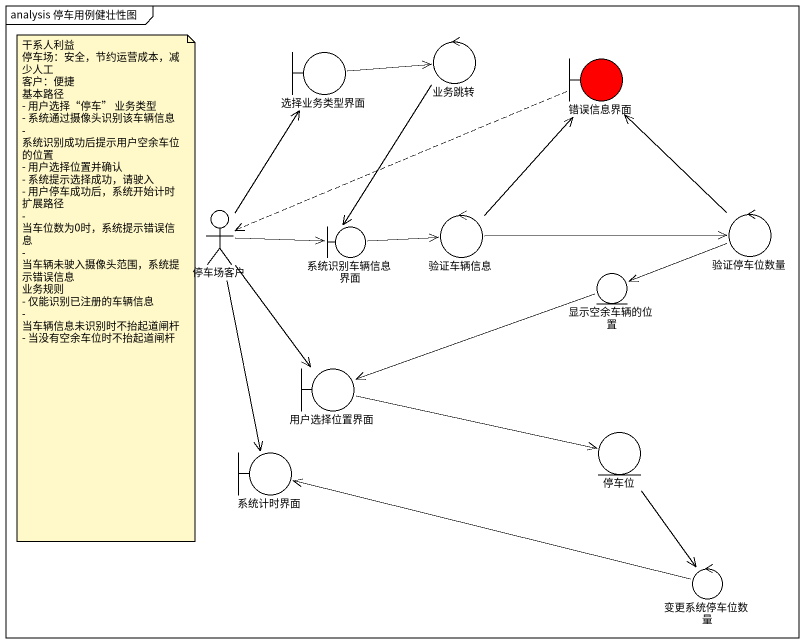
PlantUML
@startuml
mainframe analysis 停车用例健壮性图
boundary 选择业务类型界面
control 业务跳转
boundary 错误信息界面 #FF0000
actor 停车场客户
boundary 系统识别车辆信息界面
control 验证车辆信息
control 验证停车位数量
entity 显示空余车辆的位置
boundary 用户选择位置界面
boundary 系统计时界面
entity 停车位
control 变更系统停车位数量
选择业务类型界面 -right-> 业务跳转
业务跳转 --> 系统识别车辆信息界面
错误信息界面 .left.> 停车场客户
停车场客户 -up-> 选择业务类型界面
停车场客户 -right-> 系统识别车辆信息界面
停车场客户 --> 用户选择位置界面
停车场客户 --> 系统计时界面
系统识别车辆信息界面 -right-> 验证车辆信息
验证车辆信息 -up-> 错误信息界面
验证车辆信息 -right-> 验证停车位数量
验证停车位数量 -up-> 错误信息界面
验证停车位数量 -left-> 显示空余车辆的位置
显示空余车辆的位置 -left-> 用户选择位置界面
用户选择位置界面 -right-> 停车位
停车位 --> 变更系统停车位数量
变更系统停车位数量 -left-> 系统计时界面
note as N1
  干系人利益
  停车场：安全，节约运营成本，减少人工
  客户：便捷
  基本路径
  - 用户选择“停车” 业务类型
  - 系统通过摄像头识别该车辆信息
  - 系统识别成功后提示用户空余车位的位置
  - 用户选择位置并确认
  - 系统提示选择成功，请驶入
  - 用户停车成功后，系统开始计时
  扩展路径
  - 当车位数为0时，系统提示错误信息
  - 当车辆未驶入摄像头范围，系统提示错误信息
  业务规则
  - 仅能识别已注册的车辆信息
  - 当车辆信息未识别时不抬起道闸杆
  - 当没有空余车位时不抬起道闸杆
end note
@enduml
